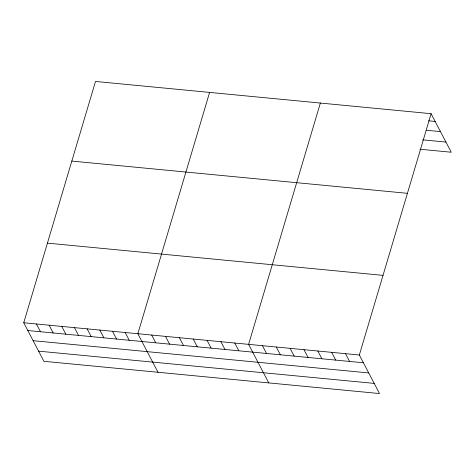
<?xml version="1.0" encoding="UTF-8"?>
<svg xmlns="http://www.w3.org/2000/svg" width="475" height="475" viewBox="0 0 475 475"><rect width="100%" height="100%" fill="white"/><g stroke="black" fill="none" stroke-linecap="round" stroke-linejoin="round"><path stroke-width="0.71" d="M431.098 113.691L359.349 355.003L379.501 393.549L43.902 361.309L23.75 322.762L95.499 81.451L431.098 113.691L451.25 152.237L419.918 149.227M209.6 92.411L137.857 333.723L158.003 372.269M320.352 103.051L248.603 344.363L268.755 382.909M428.598 120.822L435.159 121.457M426.627 130.281L440.468 131.611M422.625 139.84L445.942 142.078M71.82 161.084L407.419 193.325M47.429 243.129L383.028 275.369M23.75 322.762L359.349 355.003M27.811 330.529L363.411 362.769M33.119 340.682L368.719 372.928M38.588 351.15L374.193 383.39M345.509 353.673L349.564 361.439M331.663 352.343L335.724 360.109M317.822 351.013L321.878 358.779M303.976 349.683L308.037 357.449M290.136 348.353L294.191 356.119M276.29 347.023L280.351 354.789M262.443 345.693L266.505 353.459M234.757 343.033L238.818 350.799M220.917 341.703L224.972 349.469M207.07 340.373L211.132 348.139M193.23 339.043L197.285 346.809M179.384 337.713L183.445 345.479M165.543 336.383L169.599 344.149M151.697 335.053L155.758 342.819M125.174 332.506L129.236 340.272M112.498 331.289L116.559 339.055M99.821 330.072L103.877 337.832M87.139 328.854L91.2 336.615M74.462 327.637L78.523 335.397M61.786 326.42L65.841 334.18M49.109 325.197L53.164 332.963M36.427 323.98L40.488 331.746"/></g></svg>
